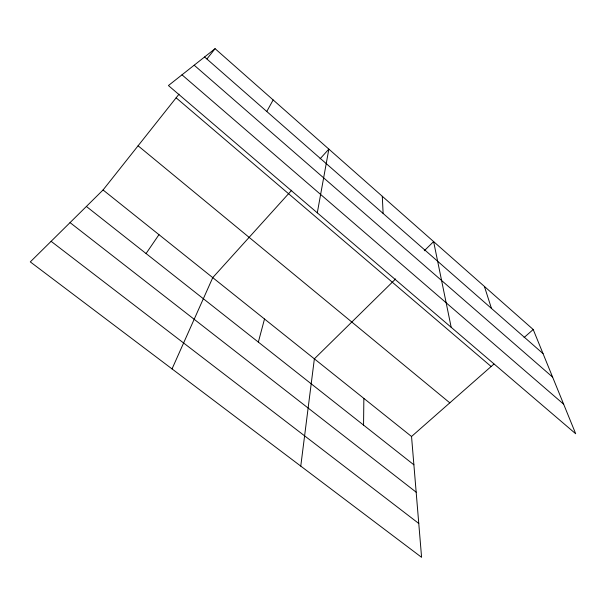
<?xml version="1.0" encoding="UTF-8"?>
<svg xmlns="http://www.w3.org/2000/svg" width="606" height="606" viewBox="0 0 606 606"><rect width="100%" height="100%" fill="white"/><g stroke="black" fill="none" stroke-linecap="round" stroke-linejoin="round"><path stroke-width="0.91" d="M363.555 425.109L363.858 398.392M300.765 466.105L314.37 358.843L395.635 278.934M317.294 212.835L328.853 149.106L320.036 158.863M258.345 342.11L264.511 318.998M172.036 368.918L212.751 277.631L291.706 190.231M266.769 111.481L273.162 99.945M146.069 253.543L158.969 234.658M103.058 189.973L411.535 436.502L421.587 557.323L30.3 261.898L103.058 189.973L179.028 94.15M206.941 58.941L215.085 48.677L533.212 329.512L575.7 433.76L168.423 85.552L215.085 48.677M424.283 250.763L433.616 241.589L451.175 327.293M411.535 436.502L493.943 364.039M524.099 337.527L533.212 329.512M51.116 241.324L418.769 523.463M70.046 222.607L416.17 492.186M86.385 206.457L413.89 464.81M138.085 145.796L449.811 402.846M176.126 97.816L491.14 366.509M181.989 74.826L563.648 404.179M194.178 65.198L552.611 377.106M204.578 56.979L543.037 353.616M484.406 286.426L491.458 308.409M382.288 196.283L383.128 213.463"/></g></svg>
